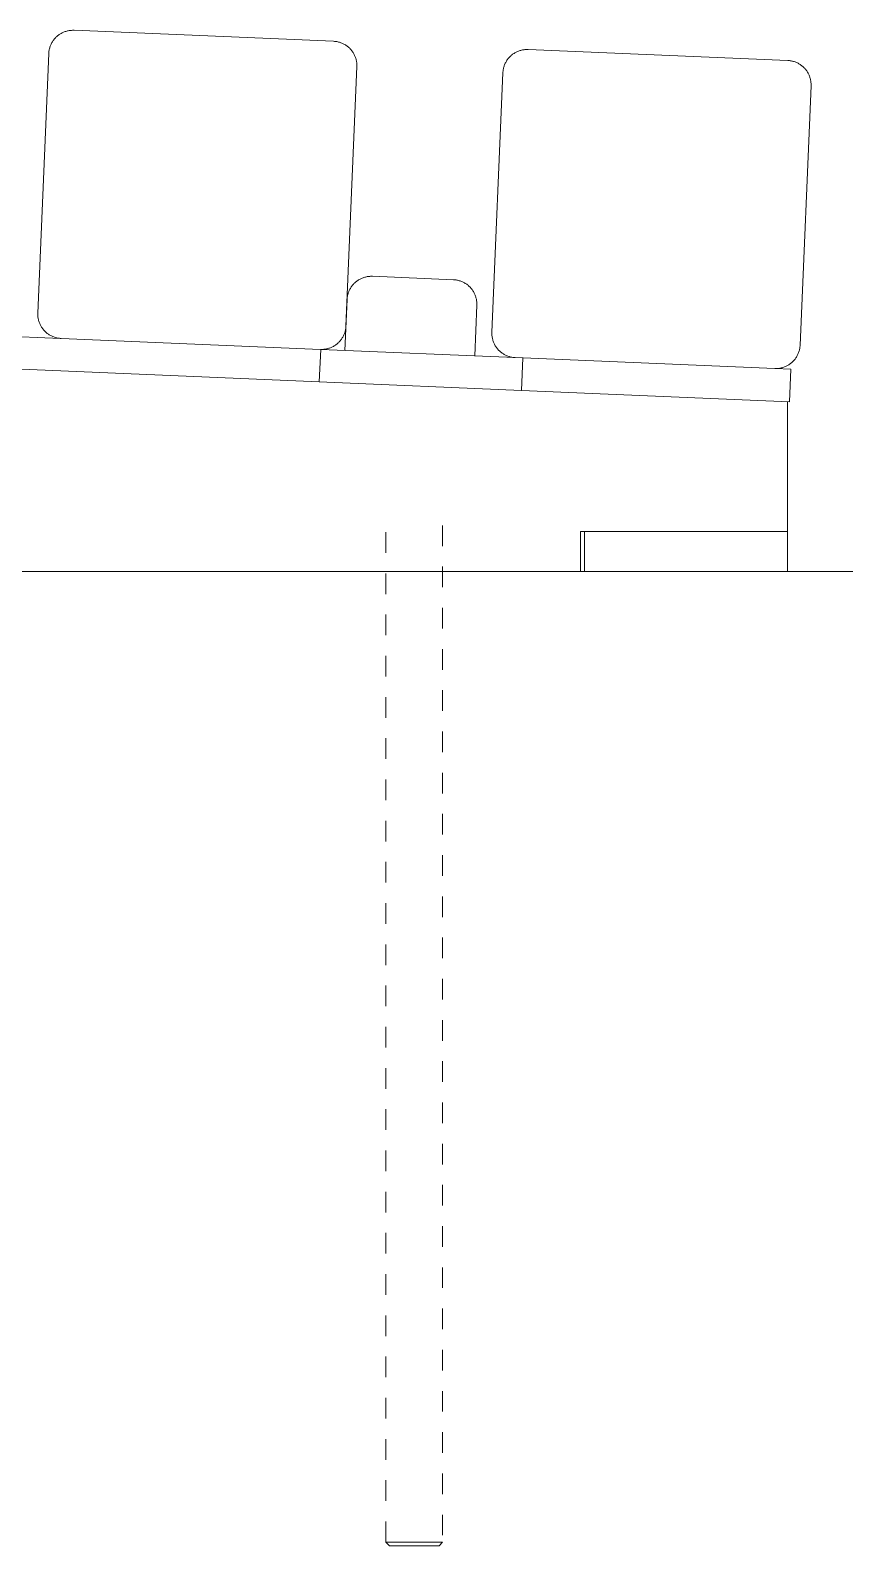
# Model space of a CAD drawing. Header units: inches. Extents: x -12 to 176, y -4 to 123.
# Drawn here: x 138.93 to 142.88, y 110.45 to 117.81 of the extents above; entities that cross this region are included whole.
import ezdxf

# ---------------------------------------------------------------- set-up
doc = ezdxf.new("R2010")
doc.units = ezdxf.units.IN
doc.linetypes.add('HIDDEN', pattern=[1.905, 1.27, -0.635])
doc.layers.add('ZANO_R', color=7, linetype='Continuous', lineweight=0)
doc.layers.add('ZANO_R_przerywana', color=250, linetype='HIDDEN', lineweight=0)

msp = doc.modelspace()

# ---------------------------------------------------------------- linework, layer by layer
at = {"layer": 'ZANO_R'}
for p, q in [((139.07277, 117.78696), (139.06941, 117.78472)), ((139.07619, 117.78909), (139.07277, 117.78696)), ((139.07969, 117.7911), (139.07619, 117.78909)), ((139.08326, 117.79298), (139.07969, 117.7911)), ((139.08688, 117.79475), (139.08326, 117.79298)), ((139.09057, 117.79639), (139.08688, 117.79475)), ((139.0943, 117.7979), (139.09057, 117.79639)), ((139.09809, 117.79929), (139.0943, 117.7979)), ((139.10193, 117.80054), (139.09809, 117.79929)), ((139.1058, 117.80166), (139.10193, 117.80054)), ((139.10971, 117.80265), (139.1058, 117.80166)), ((139.11365, 117.80351), (139.10971, 117.80265)), ((139.11762, 117.80423), (139.11365, 117.80351)), ((139.12161, 117.80482), (139.11762, 117.80423)), ((139.12562, 117.80526), (139.12161, 117.80482)), ((139.12964, 117.80558), (139.12562, 117.80526)), ((139.13367, 117.80575), (139.12964, 117.80558)), ((139.1377, 117.80579), (139.13367, 117.80575)), ((139.14173, 117.80568), (139.1377, 117.80579)), ((139.14173, 117.80568), (140.40045, 117.75248)), ((139.0213, 117.71264), (139.02052, 117.70869)), ((139.02222, 117.71657), (139.0213, 117.71264)), ((139.02327, 117.72046), (139.02222, 117.71657)), ((139.02446, 117.72432), (139.02327, 117.72046)), ((139.02578, 117.72813), (139.02446, 117.72432)), ((139.02722, 117.7319), (139.02578, 117.72813)), ((139.0288, 117.73561), (139.02722, 117.7319)), ((139.03049, 117.73927), (139.0288, 117.73561)), ((139.03232, 117.74286), (139.03049, 117.73927)), ((139.03426, 117.7464), (139.03232, 117.74286)), ((139.03633, 117.74986), (139.03426, 117.7464)), ((139.03851, 117.75325), (139.03633, 117.74986)), ((139.04081, 117.75657), (139.03851, 117.75325)), ((139.04321, 117.75981), (139.04081, 117.75657)), ((139.04573, 117.76296), (139.04321, 117.75981)), ((139.04835, 117.76602), (139.04573, 117.76296)), ((139.05108, 117.76899), (139.04835, 117.76602)), ((139.05391, 117.77187), (139.05108, 117.76899)), ((139.05683, 117.77465), (139.05391, 117.77187)), ((139.05984, 117.77733), (139.05683, 117.77465)), ((139.06295, 117.7799), (139.05984, 117.77733)), ((139.06614, 117.78236), (139.06295, 117.7799)), ((139.06941, 117.78472), (139.06614, 117.78236)), ((140.40045, 117.75248), (140.40448, 117.75225)), ((140.40448, 117.75225), (140.40849, 117.75187)), ((140.40849, 117.75187), (140.41249, 117.75136)), ((140.41249, 117.75136), (140.41647, 117.75071)), ((140.41647, 117.75071), (140.42043, 117.74992)), ((140.42043, 117.74992), (140.42436, 117.749)), ((140.42436, 117.749), (140.42825, 117.74795)), ((140.42825, 117.74795), (140.4321, 117.74676)), ((140.4321, 117.74676), (140.43592, 117.74545)), ((140.43592, 117.74545), (140.43968, 117.744)), ((140.43968, 117.744), (140.44339, 117.74243)), ((140.44339, 117.74243), (140.44705, 117.74073)), ((140.44705, 117.74073), (140.45065, 117.7389)), ((140.45065, 117.7389), (140.45418, 117.73696)), ((140.45418, 117.73696), (140.45765, 117.7349)), ((140.45765, 117.7349), (140.46104, 117.73271)), ((140.46104, 117.73271), (140.46435, 117.73042)), ((140.46435, 117.73042), (140.46759, 117.72801)), ((140.46759, 117.72801), (140.47074, 117.72549)), ((140.47074, 117.72549), (140.4738, 117.72287)), ((140.4738, 117.72287), (140.47678, 117.72014)), ((140.47678, 117.72014), (140.47965, 117.71732)), ((140.47965, 117.71732), (140.48243, 117.71439)), ((140.48243, 117.71439), (140.48511, 117.71138)), ((141.3324, 117.71248), (141.32838, 117.71216)), ((141.33643, 117.71265), (141.3324, 117.71248)), ((141.34046, 117.71269), (141.33643, 117.71265)), ((141.34449, 117.71258), (141.34046, 117.71269)), ((141.34449, 117.71258), (142.60321, 117.65938)), ((138.96554, 116.43395), (139.01874, 117.69267)), ((139.01898, 117.69669), (139.01874, 117.69267)), ((139.01935, 117.70071), (139.01898, 117.69669)), ((139.01987, 117.70471), (139.01935, 117.70071)), ((139.02052, 117.70869), (139.01987, 117.70471)), ((140.48511, 117.71138), (140.48768, 117.70827)), ((140.48768, 117.70827), (140.49015, 117.70508)), ((140.49015, 117.70508), (140.4925, 117.70181)), ((140.4925, 117.70181), (140.49475, 117.69846)), ((140.49475, 117.69846), (140.49687, 117.69503)), ((140.49687, 117.69503), (140.49888, 117.69153)), ((140.49888, 117.69153), (140.50077, 117.68797)), ((140.50077, 117.68797), (140.50253, 117.68434)), ((140.50253, 117.68434), (140.50417, 117.68066)), ((140.50417, 117.68066), (140.50569, 117.67692)), ((140.50569, 117.67692), (140.50707, 117.67313)), ((140.50707, 117.67313), (140.50832, 117.6693)), ((140.50832, 117.6693), (140.50945, 117.66542)), ((140.50945, 117.66542), (140.51044, 117.66151)), ((140.51044, 117.66151), (140.51129, 117.65757)), ((140.51129, 117.65757), (140.51201, 117.65361)), ((140.51201, 117.65361), (140.5126, 117.64961)), ((140.5126, 117.64961), (140.51305, 117.64561)), ((140.51305, 117.64561), (140.51336, 117.64159)), ((140.51336, 117.64159), (140.51353, 117.63756)), ((141.23156, 117.64251), (141.22998, 117.6388)), ((141.23325, 117.64617), (141.23156, 117.64251)), ((141.23508, 117.64976), (141.23325, 117.64617)), ((141.23702, 117.6533), (141.23508, 117.64976)), ((141.23909, 117.65676), (141.23702, 117.6533)), ((141.24127, 117.66015), (141.23909, 117.65676)), ((141.24356, 117.66347), (141.24127, 117.66015)), ((141.24597, 117.66671), (141.24356, 117.66347)), ((141.24849, 117.66986), (141.24597, 117.66671)), ((141.25111, 117.67292), (141.24849, 117.66986)), ((141.25384, 117.67589), (141.25111, 117.67292)), ((141.25667, 117.67877), (141.25384, 117.67589)), ((141.25959, 117.68155), (141.25667, 117.67877)), ((141.2626, 117.68423), (141.25959, 117.68155)), ((141.26571, 117.6868), (141.2626, 117.68423)), ((141.2689, 117.68926), (141.26571, 117.6868)), ((141.27217, 117.69162), (141.2689, 117.68926)), ((141.27553, 117.69386), (141.27217, 117.69162)), ((141.27895, 117.69599), (141.27553, 117.69386)), ((141.28245, 117.698), (141.27895, 117.69599)), ((141.28602, 117.69988), (141.28245, 117.698)), ((141.28964, 117.70165), (141.28602, 117.69988)), ((141.29333, 117.70329), (141.28964, 117.70165)), ((141.29706, 117.7048), (141.29333, 117.70329)), ((141.30085, 117.70619), (141.29706, 117.7048)), ((141.30469, 117.70744), (141.30085, 117.70619)), ((141.30856, 117.70856), (141.30469, 117.70744)), ((141.31247, 117.70955), (141.30856, 117.70856)), ((141.31641, 117.71041), (141.31247, 117.70955)), ((141.32038, 117.71113), (141.31641, 117.71041)), ((141.32437, 117.71172), (141.32038, 117.71113)), ((141.32838, 117.71216), (141.32437, 117.71172)), ((142.60321, 117.65938), (142.60724, 117.65915)), ((142.60724, 117.65915), (142.61125, 117.65877)), ((142.61125, 117.65877), (142.61525, 117.65826)), ((142.61525, 117.65826), (142.61923, 117.65761)), ((142.61923, 117.65761), (142.62319, 117.65682)), ((142.62319, 117.65682), (142.62712, 117.6559)), ((142.62712, 117.6559), (142.63101, 117.65485)), ((142.63101, 117.65485), (142.63486, 117.65366)), ((142.63486, 117.65366), (142.63868, 117.65235)), ((142.63868, 117.65235), (142.64244, 117.6509)), ((142.64244, 117.6509), (142.64615, 117.64933)), ((142.64615, 117.64933), (142.64981, 117.64763)), ((142.64981, 117.64763), (142.65341, 117.6458)), ((142.65341, 117.6458), (142.65694, 117.64386)), ((142.65694, 117.64386), (142.66041, 117.6418)), ((142.66041, 117.6418), (142.6638, 117.63961)), ((142.6638, 117.63961), (142.66711, 117.63732)), ((140.51347, 117.62949), (140.46027, 116.37077)), ((140.51357, 117.63352), (140.51347, 117.62949)), ((140.51353, 117.63756), (140.51357, 117.63352)), ((141.1683, 116.34085), (141.2215, 117.59957)), ((141.22174, 117.60359), (141.2215, 117.59957)), ((141.22211, 117.60761), (141.22174, 117.60359)), ((141.22263, 117.61161), (141.22211, 117.60761)), ((141.22328, 117.61559), (141.22263, 117.61161)), ((141.22406, 117.61954), (141.22328, 117.61559)), ((141.22498, 117.62347), (141.22406, 117.61954)), ((141.22603, 117.62736), (141.22498, 117.62347)), ((141.22722, 117.63122), (141.22603, 117.62736)), ((141.22854, 117.63503), (141.22722, 117.63122)), ((141.22998, 117.6388), (141.22854, 117.63503)), ((142.66711, 117.63732), (142.67035, 117.63491)), ((142.67035, 117.63491), (142.6735, 117.63239)), ((142.6735, 117.63239), (142.67656, 117.62977)), ((142.67656, 117.62977), (142.67954, 117.62704)), ((142.67954, 117.62704), (142.68241, 117.62422)), ((142.68241, 117.62422), (142.68519, 117.62129)), ((142.68519, 117.62129), (142.68787, 117.61828)), ((142.68787, 117.61828), (142.69044, 117.61517)), ((142.69044, 117.61517), (142.69291, 117.61198)), ((142.69291, 117.61198), (142.69526, 117.60871)), ((142.69526, 117.60871), (142.69751, 117.60536)), ((142.69751, 117.60536), (142.69963, 117.60193)), ((142.69963, 117.60193), (142.70164, 117.59843)), ((142.70164, 117.59843), (142.70353, 117.59487)), ((142.70353, 117.59487), (142.70529, 117.59124)), ((142.70529, 117.59124), (142.70693, 117.58756)), ((142.70693, 117.58756), (142.70845, 117.58382)), ((142.70845, 117.58382), (142.70983, 117.58003)), ((142.70983, 117.58003), (142.71108, 117.5762)), ((142.71108, 117.5762), (142.71221, 117.57232)), ((142.71221, 117.57232), (142.7132, 117.56841)), ((142.7132, 117.56841), (142.71405, 117.56447)), ((142.71623, 117.53639), (142.66303, 116.27767)), ((142.71405, 117.56447), (142.71477, 117.56051)), ((142.71477, 117.56051), (142.71536, 117.55651)), ((142.71536, 117.55651), (142.71581, 117.55251)), ((142.71581, 117.55251), (142.71612, 117.54849)), ((142.71612, 117.54849), (142.71629, 117.54446)), ((142.71633, 117.54042), (142.71623, 117.53639)), ((142.71629, 117.54446), (142.71633, 117.54042)), ((140.55934, 116.60976), (140.55534, 116.60885)), ((140.56337, 116.61054), (140.55934, 116.60976)), ((140.56742, 116.61118), (140.56337, 116.61054)), ((140.57149, 116.61168), (140.56742, 116.61118)), ((140.57558, 116.61204), (140.57149, 116.61168)), ((140.57968, 116.61225), (140.57558, 116.61204)), ((140.58378, 116.61232), (140.57968, 116.61225)), ((140.58378, 116.61232), (140.58627, 116.61229)), ((140.58627, 116.61229), (140.58877, 116.61222)), ((140.98212, 116.59559), (140.58877, 116.61222)), ((140.47452, 116.53908), (140.47303, 116.53525)), ((140.47615, 116.54284), (140.47452, 116.53908)), ((140.4779, 116.54655), (140.47615, 116.54284)), ((140.47978, 116.5502), (140.4779, 116.54655)), ((140.48179, 116.55378), (140.47978, 116.5502)), ((140.48392, 116.55728), (140.48179, 116.55378)), ((140.48617, 116.56071), (140.48392, 116.55728)), ((140.48854, 116.56406), (140.48617, 116.56071)), ((140.49102, 116.56733), (140.48854, 116.56406)), ((140.49362, 116.57051), (140.49102, 116.56733)), ((140.49632, 116.57359), (140.49362, 116.57051)), ((140.49913, 116.57658), (140.49632, 116.57359)), ((140.50205, 116.57947), (140.49913, 116.57658)), ((140.50506, 116.58226), (140.50205, 116.57947)), ((140.50816, 116.58494), (140.50506, 116.58226)), ((140.51136, 116.58751), (140.50816, 116.58494)), ((140.51464, 116.58997), (140.51136, 116.58751)), ((140.51801, 116.59232), (140.51464, 116.58997)), ((140.52146, 116.59454), (140.51801, 116.59232)), ((140.52498, 116.59664), (140.52146, 116.59454)), ((140.52857, 116.59862), (140.52498, 116.59664)), ((140.53223, 116.60048), (140.52857, 116.59862)), ((140.53596, 116.60221), (140.53223, 116.60048)), ((140.53974, 116.6038), (140.53596, 116.60221)), ((140.54357, 116.60527), (140.53974, 116.6038)), ((140.54745, 116.60659), (140.54357, 116.60527)), ((140.55138, 116.60779), (140.54745, 116.60659)), ((140.55534, 116.60885), (140.55138, 116.60779)), ((140.98614, 116.59535), (140.98212, 116.59559)), ((140.99016, 116.59498), (140.98614, 116.59535)), ((140.99416, 116.59446), (140.99016, 116.59498)), ((140.99814, 116.59381), (140.99416, 116.59446)), ((141.0021, 116.59303), (140.99814, 116.59381)), ((141.00602, 116.59211), (141.0021, 116.59303)), ((141.00992, 116.59105), (141.00602, 116.59211)), ((141.01377, 116.58987), (141.00992, 116.59105)), ((141.01758, 116.58855), (141.01377, 116.58987)), ((141.02135, 116.58711), (141.01758, 116.58855)), ((141.02506, 116.58553), (141.02135, 116.58711)), ((141.02872, 116.58383), (141.02506, 116.58553)), ((141.03232, 116.58201), (141.02872, 116.58383)), ((141.03585, 116.58007), (141.03232, 116.58201)), ((141.03931, 116.578), (141.03585, 116.58007)), ((141.04271, 116.57582), (141.03931, 116.578)), ((141.04602, 116.57352), (141.04271, 116.57582)), ((141.04926, 116.57112), (141.04602, 116.57352)), ((141.05241, 116.5686), (141.04926, 116.57112)), ((141.05547, 116.56598), (141.05241, 116.5686)), ((141.05844, 116.56325), (141.05547, 116.56598)), ((141.06132, 116.56042), (141.05844, 116.56325)), ((141.0641, 116.5575), (141.06132, 116.56042)), ((141.06678, 116.55449), (141.0641, 116.5575)), ((141.06935, 116.55138), (141.06678, 116.55449)), ((141.07182, 116.54819), (141.06935, 116.55138)), ((141.07417, 116.54491), (141.07182, 116.54819)), ((141.07641, 116.54156), (141.07417, 116.54491)), ((141.07854, 116.53814), (141.07641, 116.54156)), ((141.08055, 116.53464), (141.07854, 116.53814)), ((140.46578, 116.4992), (140.45536, 116.25276)), ((140.46602, 116.50329), (140.46578, 116.4992)), ((140.46641, 116.50738), (140.46602, 116.50329)), ((140.46693, 116.51145), (140.46641, 116.50738)), ((140.4676, 116.5155), (140.46693, 116.51145)), ((140.46841, 116.51952), (140.4676, 116.5155)), ((140.46936, 116.52351), (140.46841, 116.51952)), ((140.47045, 116.52747), (140.46936, 116.52351)), ((140.47167, 116.53138), (140.47045, 116.52747)), ((140.47303, 116.53525), (140.47167, 116.53138)), ((141.08244, 116.53107), (141.08055, 116.53464)), ((141.0842, 116.52745), (141.08244, 116.53107)), ((141.08584, 116.52376), (141.0842, 116.52745)), ((141.08472, 116.22616), (141.09514, 116.4726)), ((141.08735, 116.52002), (141.08584, 116.52376)), ((141.08874, 116.51624), (141.08735, 116.52002)), ((141.08999, 116.5124), (141.08874, 116.51624)), ((141.09112, 116.50853), (141.08999, 116.5124)), ((141.09211, 116.50462), (141.09112, 116.50853)), ((141.09296, 116.50068), (141.09211, 116.50462)), ((141.09368, 116.49671), (141.09296, 116.50068)), ((141.09427, 116.49272), (141.09368, 116.49671)), ((141.09472, 116.48871), (141.09427, 116.49272)), ((141.09503, 116.48469), (141.09472, 116.48871)), ((141.0952, 116.48066), (141.09503, 116.48469)), ((141.09514, 116.4726), (141.09524, 116.47663)), ((141.09524, 116.47663), (141.0952, 116.48066)), ((140.33106, 116.1004), (132.5493, 116.42929)), ((138.96554, 116.43395), (138.96544, 116.42992)), ((138.96544, 116.42992), (138.96547, 116.42588)), ((138.96547, 116.42588), (138.96565, 116.42185)), ((138.96565, 116.42185), (138.96596, 116.41783)), ((138.96596, 116.41783), (138.96641, 116.41382)), ((138.96641, 116.41382), (138.96699, 116.40983)), ((138.96699, 116.40983), (138.96771, 116.40587)), ((138.96771, 116.40587), (138.96857, 116.40192)), ((138.96857, 116.40192), (138.96956, 116.39802)), ((138.96956, 116.39802), (138.97068, 116.39414)), ((138.97068, 116.39414), (138.97194, 116.39031)), ((138.97194, 116.39031), (138.97332, 116.38652)), ((138.13714, 116.35074), (139.07594, 116.31107)), ((138.97332, 116.38652), (138.97483, 116.38278)), ((138.97483, 116.38278), (138.97647, 116.3791)), ((138.97647, 116.3791), (138.97824, 116.37547)), ((138.97824, 116.37547), (138.98013, 116.37191)), ((138.98013, 116.37191), (138.98213, 116.36841)), ((138.98213, 116.36841), (138.98426, 116.36498)), ((138.98426, 116.36498), (138.9865, 116.36163)), ((138.9865, 116.36163), (138.98886, 116.35836)), ((138.98886, 116.35836), (138.99132, 116.35517)), ((138.99132, 116.35517), (138.9939, 116.35206)), ((138.9939, 116.35206), (138.99657, 116.34904)), ((138.99657, 116.34904), (138.99935, 116.34612)), ((138.99935, 116.34612), (139.00223, 116.3433)), ((139.00223, 116.3433), (139.0052, 116.34057)), ((139.0052, 116.34057), (139.00827, 116.33795)), ((139.00827, 116.33795), (139.01142, 116.33543)), ((139.01142, 116.33543), (139.01465, 116.33302)), ((139.01465, 116.33302), (139.01797, 116.33073)), ((139.01797, 116.33073), (139.02136, 116.32854)), ((139.02136, 116.32854), (139.02482, 116.32648)), ((139.02482, 116.32648), (139.02836, 116.32453)), ((139.02836, 116.32453), (139.03196, 116.32271)), ((139.03196, 116.32271), (139.03561, 116.32101)), ((139.03561, 116.32101), (139.03933, 116.31944)), ((139.03933, 116.31944), (139.04309, 116.31799)), ((139.04309, 116.31799), (139.0469, 116.31668)), ((139.0469, 116.31668), (139.05076, 116.31549)), ((140.44268, 116.31358), (140.44474, 116.31704)), ((140.44474, 116.31704), (140.44669, 116.32057)), ((140.44669, 116.32057), (140.44851, 116.32417)), ((140.44851, 116.32417), (140.45021, 116.32783)), ((140.45021, 116.32783), (140.45178, 116.33154)), ((140.45178, 116.33154), (140.45323, 116.33531)), ((140.45323, 116.33531), (140.45455, 116.33912)), ((140.45455, 116.33912), (140.45573, 116.34297)), ((140.45573, 116.34297), (140.45679, 116.34687)), ((140.45679, 116.34687), (140.4577, 116.35079)), ((140.4577, 116.35079), (140.45849, 116.35475)), ((140.45849, 116.35475), (140.45914, 116.35873)), ((140.45914, 116.35873), (140.45965, 116.36273)), ((140.45965, 116.36273), (140.46003, 116.36675)), ((140.46003, 116.36675), (140.46027, 116.37077)), ((141.1683, 116.34085), (141.1682, 116.33682)), ((141.1682, 116.33682), (141.16823, 116.33278)), ((141.16823, 116.33278), (141.16841, 116.32875)), ((141.16841, 116.32875), (141.16872, 116.32473)), ((141.16872, 116.32473), (141.16917, 116.32072)), ((141.16917, 116.32072), (141.16975, 116.31673)), ((141.16975, 116.31673), (141.17047, 116.31277)), ((139.05076, 116.31549), (139.05465, 116.31444)), ((139.05465, 116.31444), (139.05858, 116.31352)), ((139.05858, 116.31352), (139.06253, 116.31273)), ((139.06253, 116.31273), (139.06651, 116.31208)), ((139.06651, 116.31208), (139.07051, 116.31157)), ((139.07051, 116.31157), (139.07453, 116.31119)), ((139.07453, 116.31119), (139.07856, 116.31095)), ((140.33728, 116.25775), (139.07856, 116.31095)), ((140.33771, 116.25774), (140.33106, 116.1004)), ((140.33728, 116.25775), (140.34131, 116.25765)), ((141.2787, 116.21797), (140.33989, 116.25764)), ((140.34131, 116.25765), (140.34534, 116.25769)), ((140.34534, 116.25769), (140.34937, 116.25786)), ((140.34937, 116.25786), (140.35339, 116.25817)), ((140.35339, 116.25817), (140.3574, 116.25862)), ((140.3574, 116.25862), (140.36139, 116.25921)), ((140.36139, 116.25921), (140.36536, 116.25993)), ((140.36536, 116.25993), (140.3693, 116.26078)), ((140.3693, 116.26078), (140.37321, 116.26177)), ((140.37321, 116.26177), (140.37708, 116.2629)), ((140.37708, 116.2629), (140.38091, 116.26415)), ((140.38091, 116.26415), (140.3847, 116.26554)), ((140.3847, 116.26554), (140.38844, 116.26705)), ((140.38844, 116.26705), (140.39212, 116.26869)), ((140.39212, 116.26869), (140.39575, 116.27045)), ((140.39575, 116.27045), (140.39932, 116.27234)), ((140.39932, 116.27234), (140.40281, 116.27435)), ((140.40281, 116.27435), (140.40624, 116.27648)), ((140.40624, 116.27648), (140.40959, 116.27872)), ((140.40959, 116.27872), (140.41287, 116.28107)), ((140.41287, 116.28107), (140.41606, 116.28354)), ((140.41606, 116.28354), (140.41916, 116.28611)), ((140.41916, 116.28611), (140.42218, 116.28879)), ((140.42218, 116.28879), (140.4251, 116.29157)), ((140.4251, 116.29157), (140.42793, 116.29445)), ((140.42793, 116.29445), (140.43065, 116.29742)), ((140.43065, 116.29742), (140.43328, 116.30048)), ((140.43328, 116.30048), (140.43579, 116.30363)), ((140.43579, 116.30363), (140.4382, 116.30687)), ((140.4382, 116.30687), (140.4405, 116.31018)), ((140.4405, 116.31018), (140.44268, 116.31358)), ((141.17047, 116.31277), (141.17133, 116.30882)), ((141.17133, 116.30882), (141.17232, 116.30492)), ((141.17232, 116.30492), (141.17344, 116.30104)), ((141.17344, 116.30104), (141.1747, 116.29721)), ((141.1747, 116.29721), (141.17608, 116.29342)), ((141.17608, 116.29342), (141.17759, 116.28968)), ((141.17759, 116.28968), (141.17923, 116.286)), ((141.17923, 116.286), (141.181, 116.28237)), ((141.181, 116.28237), (141.18289, 116.27881)), ((141.18289, 116.27881), (141.18489, 116.27531)), ((141.18489, 116.27531), (141.18702, 116.27188)), ((141.18702, 116.27188), (141.18926, 116.26853)), ((141.18926, 116.26853), (141.19162, 116.26526)), ((141.19162, 116.26526), (141.19408, 116.26207)), ((141.19408, 116.26207), (141.19666, 116.25896)), ((141.19666, 116.25896), (141.19933, 116.25594)), ((141.19933, 116.25594), (141.20211, 116.25302)), ((141.20211, 116.25302), (141.20499, 116.2502)), ((141.20499, 116.2502), (141.20796, 116.24747)), ((141.20796, 116.24747), (141.21103, 116.24485)), ((141.21103, 116.24485), (141.21418, 116.24233)), ((141.21418, 116.24233), (141.21741, 116.23992)), ((142.65454, 116.23844), (142.65599, 116.24221)), ((142.65599, 116.24221), (142.65731, 116.24602)), ((142.65731, 116.24602), (142.65849, 116.24987)), ((142.65849, 116.24987), (142.65955, 116.25377)), ((142.65955, 116.25377), (142.66046, 116.25769)), ((142.66046, 116.25769), (142.66125, 116.26165)), ((142.66125, 116.26165), (142.6619, 116.26563)), ((142.6619, 116.26563), (142.66241, 116.26963)), ((142.66241, 116.26963), (142.66279, 116.27365)), ((142.66279, 116.27365), (142.66303, 116.27767)), ((141.21741, 116.23992), (141.22073, 116.23763)), ((141.22073, 116.23763), (141.22412, 116.23544)), ((141.22412, 116.23544), (141.22758, 116.23338)), ((141.22758, 116.23338), (141.23112, 116.23143)), ((141.23112, 116.23143), (141.23472, 116.22961)), ((141.23472, 116.22961), (141.23837, 116.22791)), ((141.23837, 116.22791), (141.24209, 116.22634)), ((141.24209, 116.22634), (141.24585, 116.22489)), ((141.24585, 116.22489), (141.24966, 116.22358)), ((141.24966, 116.22358), (141.25352, 116.22239)), ((141.25352, 116.22239), (141.25741, 116.22134)), ((141.25741, 116.22134), (141.26134, 116.22042)), ((141.26134, 116.22042), (141.26529, 116.21963)), ((141.26529, 116.21963), (141.26927, 116.21898)), ((141.26927, 116.21898), (141.27327, 116.21847)), ((141.27327, 116.21847), (141.27729, 116.21809)), ((141.27729, 116.21809), (141.28132, 116.21785)), ((142.54004, 116.16465), (141.28132, 116.21785)), ((141.31128, 116.05897), (141.31793, 116.21631)), ((142.57206, 116.16768), (142.57597, 116.16867)), ((142.57597, 116.16867), (142.57984, 116.1698)), ((142.57984, 116.1698), (142.58367, 116.17105)), ((142.58367, 116.17105), (142.58746, 116.17244)), ((142.58746, 116.17244), (142.5912, 116.17395)), ((142.5912, 116.17395), (142.59488, 116.17559)), ((142.59488, 116.17559), (142.59851, 116.17735)), ((142.59851, 116.17735), (142.60208, 116.17924)), ((142.60208, 116.17924), (142.60557, 116.18125)), ((142.60557, 116.18125), (142.609, 116.18338)), ((142.609, 116.18338), (142.61235, 116.18562)), ((142.61235, 116.18562), (142.61563, 116.18797)), ((142.61563, 116.18797), (142.61882, 116.19044)), ((142.61882, 116.19044), (142.62192, 116.19301)), ((142.62192, 116.19301), (142.62494, 116.19569)), ((142.62494, 116.19569), (142.62786, 116.19847)), ((142.62786, 116.19847), (142.63069, 116.20135)), ((142.63069, 116.20135), (142.63341, 116.20432)), ((142.63341, 116.20432), (142.63604, 116.20738)), ((142.63604, 116.20738), (142.63855, 116.21053)), ((142.63855, 116.21053), (142.64096, 116.21377)), ((142.64096, 116.21377), (142.64326, 116.21708)), ((142.64326, 116.21708), (142.64544, 116.22048)), ((142.64544, 116.22048), (142.6475, 116.22394)), ((142.6475, 116.22394), (142.64945, 116.22747)), ((142.64945, 116.22747), (142.65127, 116.23107)), ((142.65127, 116.23107), (142.65297, 116.23473)), ((142.65297, 116.23473), (142.65454, 116.23844)), ((141.31128, 116.05897), (140.33106, 116.1004)), ((142.54004, 116.16465), (142.54407, 116.16455)), ((142.54265, 116.16454), (142.61878, 116.16133)), ((142.54407, 116.16455), (142.5481, 116.16459)), ((142.5481, 116.16459), (142.55213, 116.16476)), ((142.55213, 116.16476), (142.55615, 116.16507)), ((142.55615, 116.16507), (142.56016, 116.16552)), ((142.56016, 116.16552), (142.56415, 116.16611)), ((142.56415, 116.16611), (142.56812, 116.16683)), ((142.56812, 116.16683), (142.57206, 116.16768)), ((142.61878, 116.16133), (142.61213, 116.00399)), ((142.61213, 116.00399), (141.31128, 116.05897)), ((142.6024, 115.37462), (142.6024, 116.0044)), ((141.59846, 115.17989), (141.59846, 115.37462)), ((141.59846, 115.37462), (142.6024, 115.37462)), ((141.61814, 115.17989), (141.61814, 115.37462)), ((142.6024, 115.37462), (142.6024, 115.17989)), ((128.94624, 115.17989), (148.6313, 115.17989))]:
    msp.add_line(p, q, dxfattribs=at)
at = {"layer": 'ZANO_R_przerywana', "ltscale": 0.05}
for p, q in [((140.65357, 110.47058), (140.65357, 115.40365)), ((140.92917, 115.40365), (140.92917, 110.47058))]:
    msp.add_line(p, q, dxfattribs=at)
at = {"layer": 'ZANO_R_przerywana'}
for p, q in [((140.6708, 110.45335), (140.65358, 110.47057)), ((140.84686, 110.47058), (140.65359, 110.47058)), ((140.67081, 110.45335), (140.83993, 110.45335)), ((140.83993, 110.45335), (140.91193, 110.45335)), ((140.90586, 110.47058), (140.84686, 110.47058)), ((140.92354, 110.47058), (140.90586, 110.47058)), ((140.92916, 110.47057), (140.91194, 110.45335)), ((140.9279, 110.47058), (140.92354, 110.47058)), ((140.92891, 110.47058), (140.9279, 110.47058)), ((140.92913, 110.47058), (140.92891, 110.47058)), ((140.92916, 110.47058), (140.92913, 110.47058)), ((140.92915, 110.47058), (140.92916, 110.47058)), ((140.92916, 110.47058), (140.92917, 110.47058)), ((140.92917, 110.47058), (140.92916, 110.47058))]:
    msp.add_line(p, q, dxfattribs=at)

doc.saveas('drawing.dxf')
